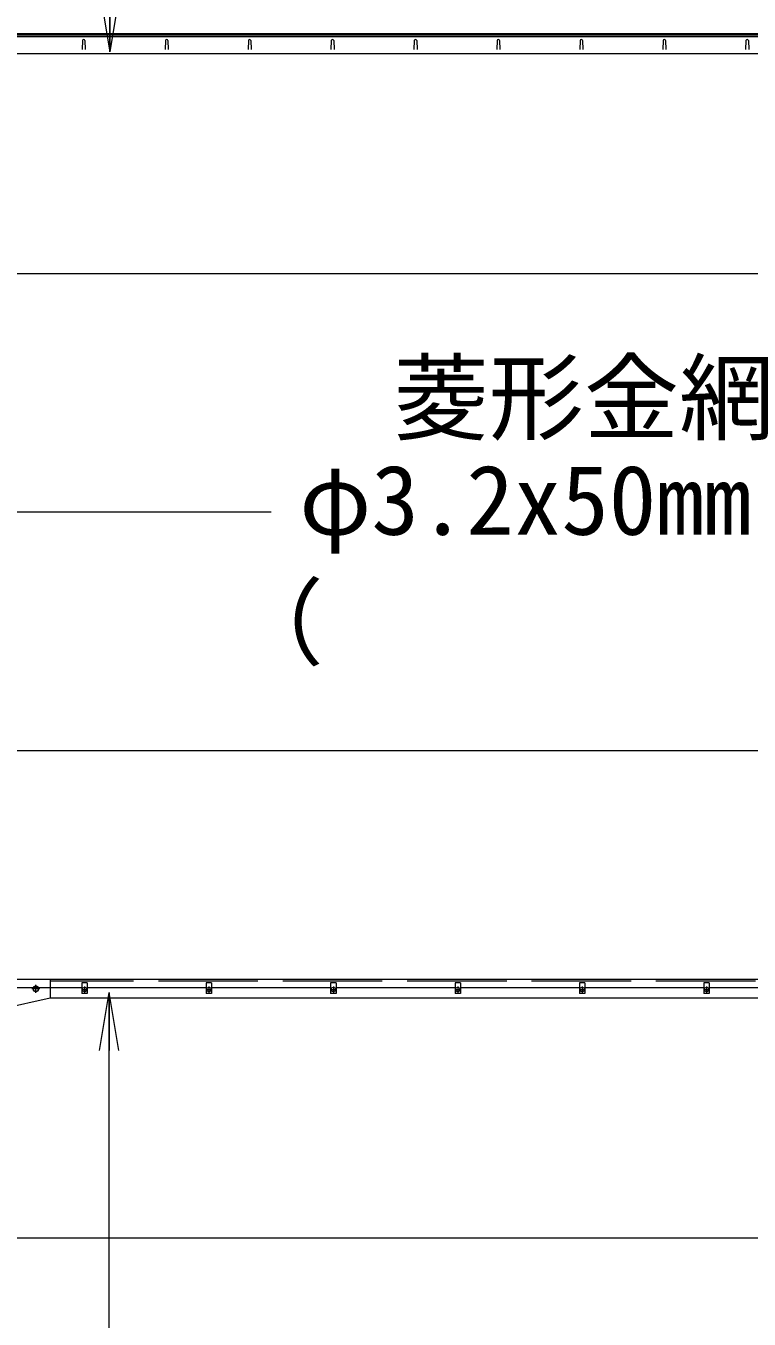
# Model space of a CAD drawing. Units: millimetres, scale not verified. Extents: x -14700 to 14700, y -10395 to 10395.
# Drawn here: x -7414 to -5670, y 301 to 3420 of the extents above; entities that cross this region are included whole.
import ezdxf
from ezdxf.enums import TextEntityAlignment as Align

# ---------------------------------------------------------------- set-up
doc = ezdxf.new("R2010")
doc.units = ezdxf.units.MM
doc.header["$LTSCALE"] = 40
doc.linetypes.add('DASHED', pattern=[7.5, 6, -1.5])
doc.linetypes.add('USER1', pattern=[50.8, 31.75, -6.35, 6.35, -6.35])
for name, color, linetype, lineweight in [('0-0_D-BMK', 2, 'USER1', 13), ('0-4_D-STR1', 1, 'Continuous', 18), ('0-5_D-STR3', 3, 'Continuous', 13), ('0-6_0', 7, 'Continuous', 18), ('0-A_D-STR-TXT', 7, 'Continuous', 13)]:
    doc.layers.add(name, color=color, linetype=linetype, lineweight=lineweight)
doc.styles.add('ＭＳ ゴシック', font='')
doc.styles.get('ＭＳ ゴシック').set_extended_font_data('MS Gothic')

# ---------------------------------------------------------------- blocks, each defined once
blk = doc.blocks.new('_Open')
at = {"layer": '0-6_0'}
blk.add_line((-40, 6.67), (0, 0), dxfattribs=at)
blk.add_lwpolyline([(-40, -6.67), (0, 0), (-40, 0)], dxfattribs=at)

msp = doc.modelspace()

# ---------------------------------------------------------------- linework, layer by layer
at = {"layer": '0-0_D-BMK'}
for p, q in [((-7379.77, 1097.74), (-7399.77, 1097.74)), ((-7389.77, 1087.74), (-7389.77, 1107.74)), ((-7279.71, 1096.24), (-7264.83, 1096.24)), ((-7272.27, 1103.68), (-7272.27, 1088.8)), ((-6979.71, 1096.24), (-6964.83, 1096.24)), ((-6972.27, 1103.68), (-6972.27, 1088.8)), ((-6679.71, 1096.24), (-6664.83, 1096.24)), ((-6672.27, 1103.68), (-6672.27, 1088.8)), ((-6379.71, 1096.24), (-6364.83, 1096.24)), ((-6372.27, 1103.68), (-6372.27, 1088.8)), ((-6079.71, 1096.24), (-6064.83, 1096.24)), ((-6072.27, 1103.68), (-6072.27, 1088.8)), ((-5779.71, 1096.24), (-5764.83, 1096.24)), ((-5772.27, 1103.68), (-5772.27, 1088.8))]:
    msp.add_line(p, q, dxfattribs=at)
at = {"layer": '0-4_D-STR1'}
for p, q in [((-10672.27, 3401.27), (-4670.5, 3401.27)), ((-10672.27, 3397.74), (-4685, 3397.74)), ((-10672.27, 3393.74), (-4685, 3393.74)), ((-7277.27, 3384.61), (-7278.02, 3363.11)), ((-7271.27, 3384.61), (-7270.52, 3363.11)), ((-7077.27, 3384.61), (-7078.02, 3363.11)), ((-7071.27, 3384.61), (-7070.52, 3363.11)), ((-6877.27, 3384.61), (-6878.02, 3363.11)), ((-6871.27, 3384.61), (-6870.52, 3363.11)), ((-6677.27, 3384.61), (-6678.02, 3363.11)), ((-6671.27, 3384.61), (-6670.52, 3363.11)), ((-6477.27, 3384.61), (-6478.02, 3363.11)), ((-6471.27, 3384.61), (-6470.52, 3363.11)), ((-6277.27, 3384.61), (-6278.02, 3363.11)), ((-6271.27, 3384.61), (-6270.52, 3363.11)), ((-6077.27, 3384.61), (-6078.02, 3363.11)), ((-6071.27, 3384.61), (-6070.52, 3363.11)), ((-5877.27, 3384.61), (-5878.02, 3363.11)), ((-5871.27, 3384.61), (-5870.52, 3363.11)), ((-5677.27, 3384.61), (-5678.02, 3363.11)), ((-5671.27, 3384.61), (-5670.52, 3363.11)), ((-10672.27, 3352.74), (-4685, 3352.74)), ((-4754.29, 1120.24), (-7354.77, 1120.24)), ((-4752.2, 1075.24), (-7354.77, 1075.24))]:
    msp.add_line(p, q, dxfattribs=at)
at = {"layer": '0-4_D-STR1', "linetype": 'DASHED'}
msp.add_line((-4754.29, 1116.24), (-7354.77, 1116.24), dxfattribs=at)
at = {"layer": '0-4_D-STR1'}
for centre in [(-7274.27, 3383.36), (-7074.27, 3383.36), (-6874.27, 3383.36), (-6674.27, 3383.36), (-6474.27, 3383.36), (-6274.27, 3383.36), (-6074.27, 3383.36), (-5874.27, 3383.36), (-5674.27, 3383.36)]:
    msp.add_arc(centre, 3.25, 22.61986, 157.38014, dxfattribs=at)
at = {"layer": '0-5_D-STR3'}
for p, q in [((-10555.07, 2822.74), (-3822.27, 2822.74)), ((-10555.07, 2247.74), (-6822.27, 2247.74)), ((-10555.07, 1672.74), (-3822.27, 1672.74)), ((-7865.77, 1101.24), (-7278.77, 1101.24)), ((-7389.77, 1105.24), (-7396.27, 1101.49)), ((-7396.27, 1101.49), (-7396.27, 1093.98)), ((-7396.27, 1093.98), (-7389.77, 1090.23)), ((-7383.27, 1101.49), (-7389.77, 1105.24)), ((-7389.77, 1090.23), (-7383.27, 1093.98)), ((-7383.27, 1093.98), (-7383.27, 1101.49)), ((-7278.77, 1112.24), (-7278.77, 1086.24)), ((-7265.77, 1112.24), (-7278.77, 1112.24)), ((-7265.77, 1112.24), (-7265.77, 1086.24)), ((-7265.77, 1101.24), (-6978.77, 1101.24)), ((-6978.77, 1112.24), (-6978.77, 1086.24)), ((-6965.77, 1112.24), (-6978.77, 1112.24)), ((-6965.77, 1112.24), (-6965.77, 1086.24)), ((-6965.77, 1101.24), (-6678.77, 1101.24)), ((-6678.77, 1112.24), (-6678.77, 1086.24)), ((-6665.77, 1112.24), (-6678.77, 1112.24)), ((-6665.77, 1112.24), (-6665.77, 1086.24)), ((-6665.77, 1101.24), (-6378.77, 1101.24)), ((-6378.77, 1112.24), (-6378.77, 1086.24)), ((-6365.77, 1112.24), (-6378.77, 1112.24)), ((-6365.77, 1112.24), (-6365.77, 1086.24)), ((-6365.77, 1101.24), (-6078.77, 1101.24)), ((-6078.77, 1112.24), (-6078.77, 1086.24)), ((-6065.77, 1112.24), (-6078.77, 1112.24)), ((-6065.77, 1112.24), (-6065.77, 1086.24)), ((-6065.77, 1101.24), (-5778.77, 1101.24)), ((-5778.77, 1112.24), (-5778.77, 1086.24)), ((-5765.77, 1112.24), (-5778.77, 1112.24)), ((-5765.77, 1112.24), (-5765.77, 1086.24)), ((-5765.77, 1101.24), (-5478.77, 1101.24)), ((-7265.77, 1086.24), (-7278.77, 1086.24)), ((-6965.77, 1086.24), (-6978.77, 1086.24)), ((-6665.77, 1086.24), (-6678.77, 1086.24)), ((-6365.77, 1086.24), (-6378.77, 1086.24)), ((-6065.77, 1086.24), (-6078.77, 1086.24)), ((-5765.77, 1086.24), (-5778.77, 1086.24)), ((-10555.07, 497.74), (-3822.27, 497.74))]:
    msp.add_line(p, q, dxfattribs=at)
for points in [[(-7789.77, 1120.74), (-7354.77, 1120.74), (-7354.77, 1075.74)], [(-7674.77, 1050.74), (-7469.77, 1050.74), (-7354.77, 1075.74)]]:
    msp.add_lwpolyline(points, dxfattribs=at)
for centre, radius in [((-7389.77, 1097.74), 6.25), ((-7272.27, 1096.24), 5.25), ((-6972.27, 1096.24), 5.25), ((-6672.27, 1096.24), 5.25), ((-6372.27, 1096.24), 5.25), ((-6072.27, 1096.24), 5.25), ((-5772.27, 1096.24), 5.25)]:
    msp.add_circle(centre, radius, dxfattribs=at)
at = {"layer": '0-A_D-STR-TXT'}
msp.add_line((-7213.17, 5.61), (-7213.17, 1086.67), dxfattribs=at)
msp.add_lwpolyline([(-4768.6, 3962.28), (-7211.17, 3962.28), (-7211.17, 3359.05)], dxfattribs=at)

# ---------------------------------------------------------------- block references
at = {"layer": '0-A_D-STR-TXT', "xscale": 3.5, "yscale": 3.5}
for p, rotation in [((-7211.17, 3357.05), 270), ((-7213.17, 1088.67), 90)]:
    msp.add_blockref('_Open', p, dxfattribs=dict(at, rotation=rotation))

# ---------------------------------------------------------------- texts
at = {"layer": '0-A_D-STR-TXT', "style": 'ＭＳ ゴシック'}
for s, p in [('菱形金網', (-6527.09, 2388.6)), ('φ3.2x50mm目', (-6754.5, 2142.07)), ('（\u3000\u3000   \u3000\u3000）', (-6925.06, 1846.42))]:
    msp.add_text(s, height=168.3, dxfattribs=at).set_placement(p, align=Align.BOTTOM_LEFT)

doc.saveas('drawing.dxf')
